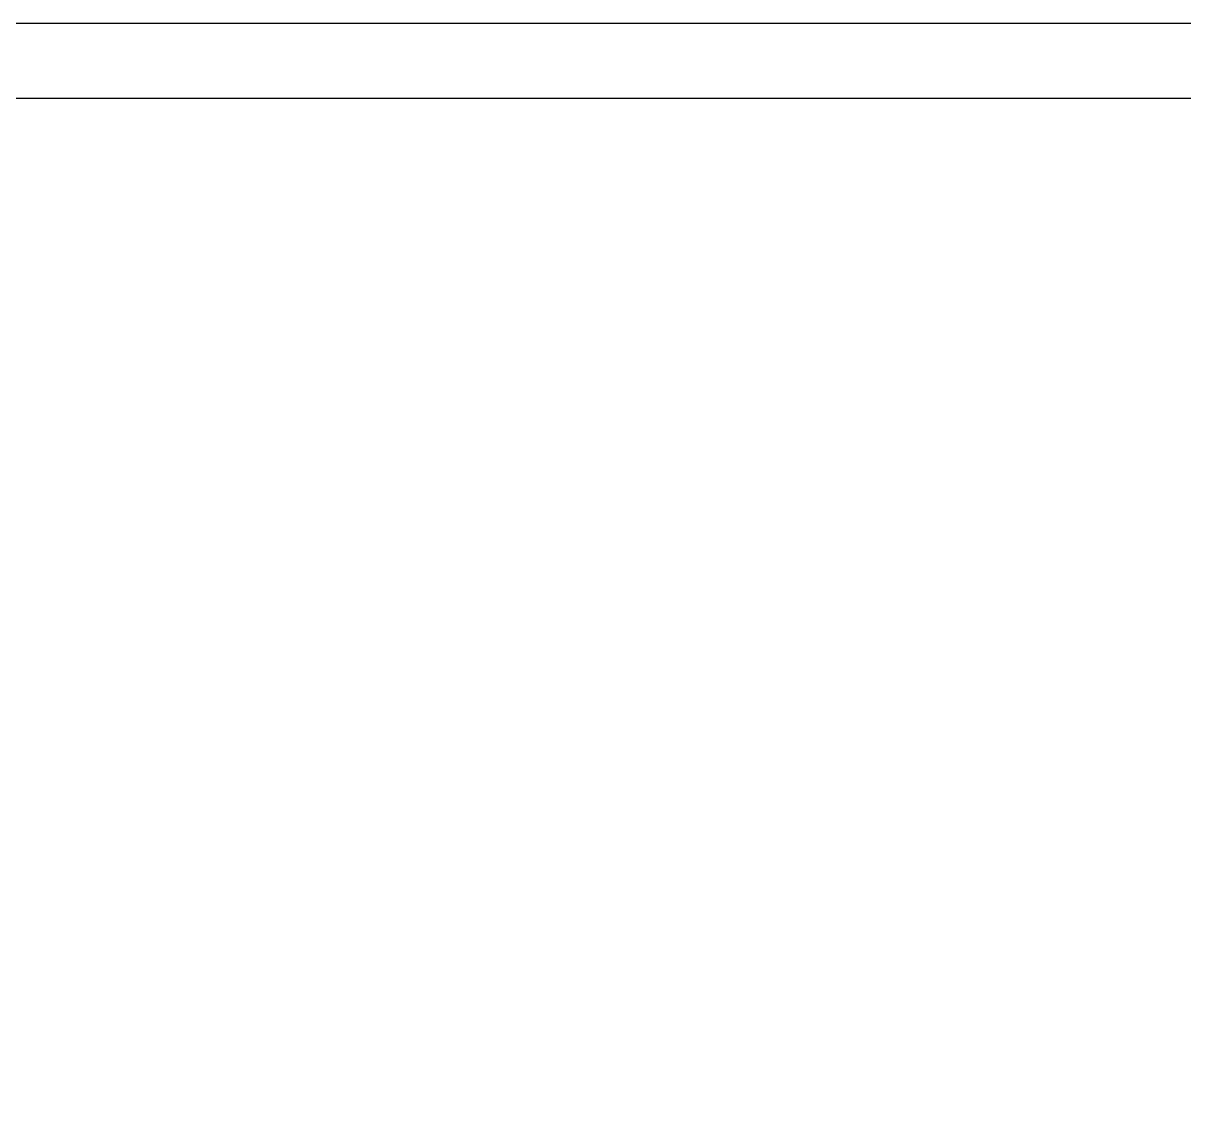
# Model space of a CAD drawing. Header units: millimetres. Extents: x 61566 to 504600, y -69328 to 118800.
# Drawn here: x 218863 to 283767, y 58459 to 118800 of the extents above; entities that cross this region are included whole.
import ezdxf

# ---------------------------------------------------------------- set-up
doc = ezdxf.new("R2010")
doc.units = ezdxf.units.MM
doc.header["$LTSCALE"] = 200
doc.layers.get('DEFPOINTS').update_dxf_attribs({"color": 137})
doc.layers.add('F.D_frame', color=4, linetype='Continuous')
doc.layers.add('WALL-D', color=3, linetype='Continuous')

# ---------------------------------------------------------------- blocks, each defined once
blk = doc.blocks.new('sheet-line')
at = {"layer": 'DEFPOINTS'}
blk.add_lwpolyline([(168200, -356400), (0, -356400), (0, -237600), (168200, -237600)], close=True, dxfattribs=at)

msp = doc.modelspace()

# ---------------------------------------------------------------- hatches: boundary and pattern name
at = {"layer": 'F.D_frame'}
h = msp.add_hatch(dxfattribs=at)
h.set_pattern_fill('ANSI31', color=251, scale=0.223782, angle=270)
h.set_pattern_definition([(315, (277840.7133, 76740.914), (0.50240572, 0.50240572), [])])
edge = h.paths.add_edge_path()
edge.add_line((268073.7, 64944.2), (268175, 64944.2))

# ---------------------------------------------------------------- linework, layer by layer
at = {"layer": 'DEFPOINTS'}
msp.add_lwpolyline([(177500, 114600), (314900, 114600), (314900, 4200), (177500, 4200)], close=True, dxfattribs=at)
msp.add_lwpolyline([(177500, 114600), (314900, 114600), (314900, 4200), (177500, 4200)], close=True, dxfattribs=at)

# ---------------------------------------------------------------- block references
at = {"layer": 'WALL-D'}
msp.add_blockref('sheet-line', (168200, 356400), dxfattribs=at)
msp.add_blockref('sheet-line', (168200, 356400), dxfattribs=at)

doc.saveas('drawing.dxf')
